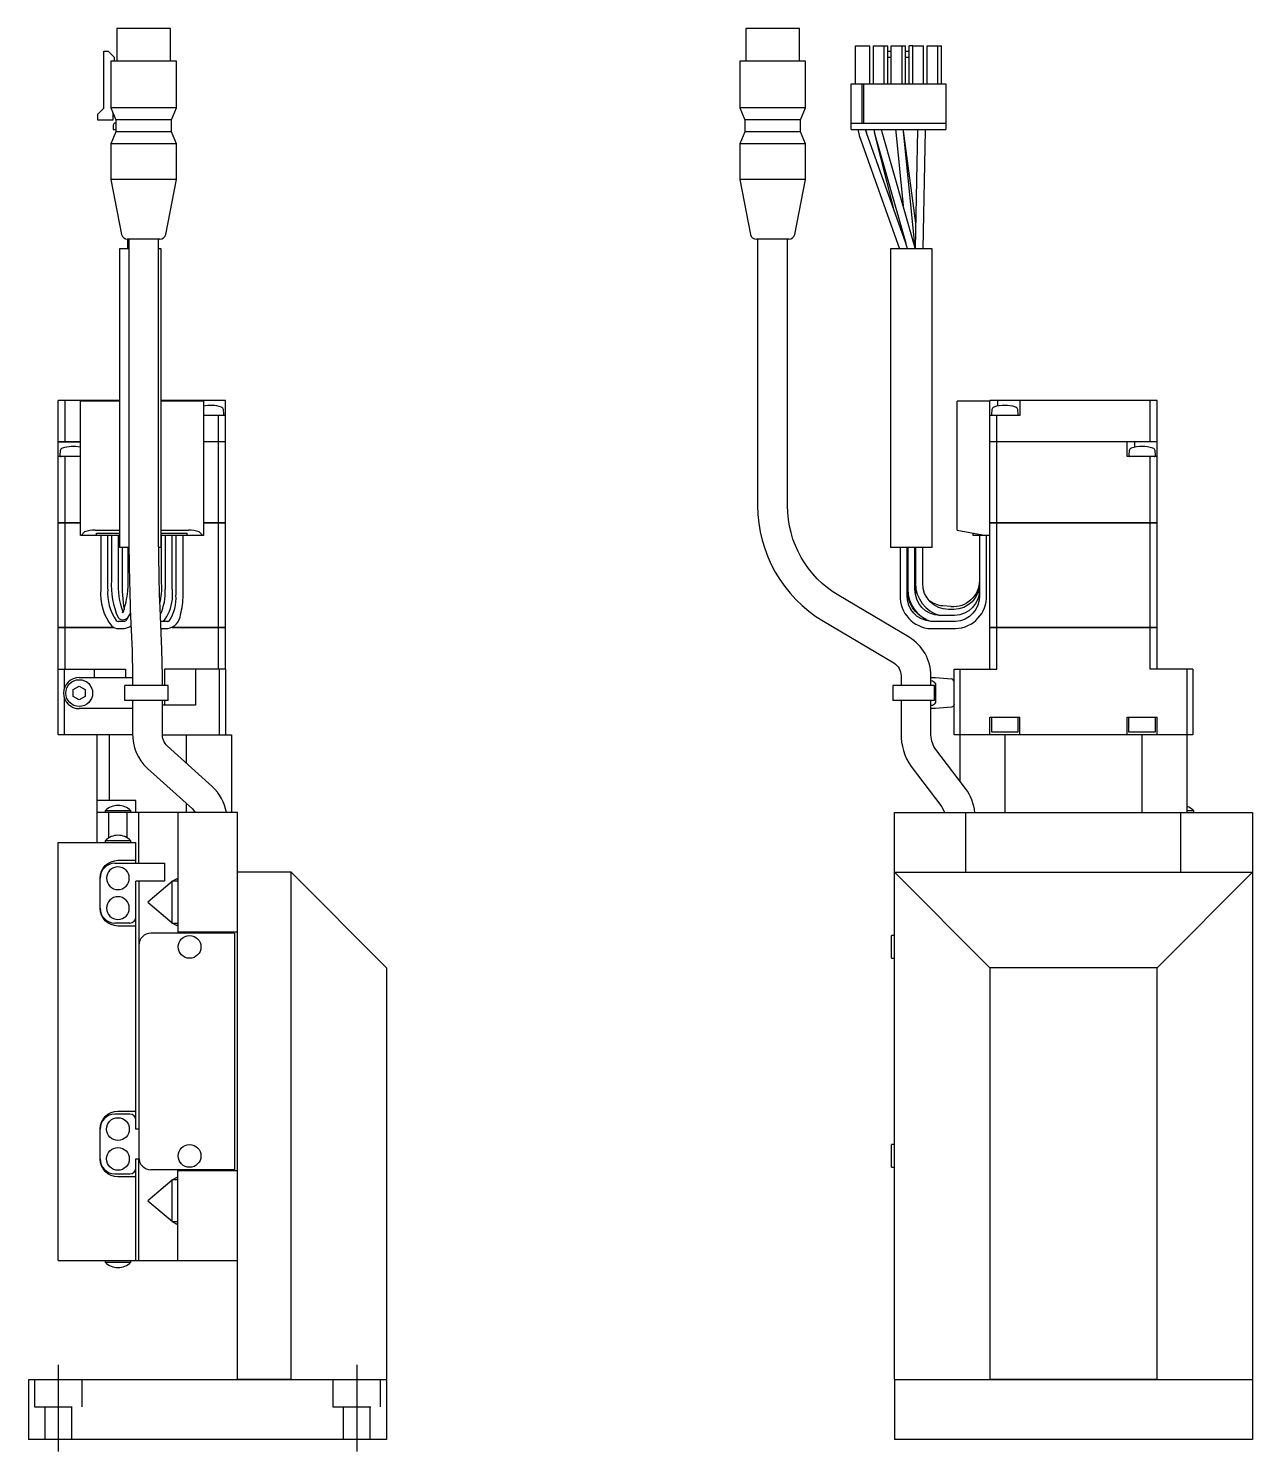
# Model space of a CAD drawing. Extents: x 0 to 467, y -8 to 412.
# Drawn here: x 262.3 to 467.3, y 90.8 to 329.1 of the extents above; entities that cross this region are included whole.
import ezdxf

# ---------------------------------------------------------------- set-up
doc = ezdxf.new("R2010")
doc.units = 0
doc.header["$LTSCALE"] = 0.5
doc.linetypes.add('CENTER', pattern=[50.8, 31.75, -6.35, 6.35, -6.35])
doc.linetypes.add('DASHED', pattern=[19.05, 12.7, -6.35])
for name, color, linetype in [('MSM_CENTER', 1, 'CENTER'), ('MSM_CONTINUOUS', 7, 'CONTINUOUS'), ('MSM_DASHED', 4, 'DASHED')]:
    doc.layers.add(name, color=color, linetype=linetype)

msp = doc.modelspace()

# ---------------------------------------------------------------- linework, layer by layer
at = {"layer": 'MSM_CENTER'}
for p, q in [((267.28, 105.26), (267.28, 90.76)), ((317.28, 105.26), (317.28, 90.76))]:
    msp.add_line(p, q, dxfattribs=at)
at = {"layer": 'MSM_CONTINUOUS'}
for p, q in [((286.08, 329.06), (277.08, 329.06)), ((277.08, 329.06), (277.08, 323.56)), ((286.08, 323.56), (286.08, 329.06)), ((391.44, 329.06), (382.44, 329.06)), ((382.44, 329.06), (382.44, 323.56)), ((391.44, 323.56), (391.44, 329.06)), ((274.92, 315.73), (274.92, 325.27)), ((274.92, 325.27), (275.62, 325.27)), ((275.62, 325.27), (276.62, 324.27)), ((276.62, 324.27), (276.62, 323.56)), ((400.82, 319.81), (400.82, 326.16)), ((400.82, 326.16), (403.22, 326.16)), ((403.22, 319.81), (403.22, 326.16)), ((403.82, 319.81), (403.82, 326.16)), ((403.82, 326.16), (405.62, 326.16)), ((405.62, 319.81), (405.62, 326.16)), ((405.62, 326.16), (406.22, 326.16)), ((406.22, 319.81), (406.22, 326.16)), ((406.22, 325.27), (406.82, 325.27)), ((406.22, 324.27), (406.82, 324.27)), ((406.82, 319.81), (406.82, 326.16)), ((406.82, 326.16), (408.62, 326.16)), ((408.62, 319.81), (408.62, 326.16)), ((408.62, 326.16), (409.22, 326.16)), ((409.22, 319.81), (409.22, 326.16)), ((409.22, 325.27), (409.82, 325.27)), ((409.22, 324.27), (409.82, 324.27)), ((409.82, 319.81), (409.82, 326.16)), ((410.42, 326.16), (409.82, 326.16)), ((410.42, 319.81), (410.42, 326.16)), ((410.42, 326.16), (412.22, 326.16)), ((412.22, 319.81), (412.22, 326.16)), ((412.82, 319.81), (412.82, 326.16)), ((412.82, 326.16), (414.62, 326.16)), ((414.62, 319.81), (414.62, 326.16)), ((414.62, 326.16), (415.22, 326.16)), ((415.22, 319.81), (415.22, 326.16)), ((287.08, 323.56), (276.08, 323.56)), ((276.08, 323.56), (276.08, 315.76)), ((287.08, 315.76), (287.08, 323.56)), ((392.44, 323.56), (381.44, 323.56)), ((381.44, 323.56), (381.44, 315.76)), ((392.44, 315.76), (392.44, 323.56)), ((400.09, 312.16), (400.09, 319.81)), ((400.09, 319.81), (415.94, 319.81)), ((401.87, 319.81), (401.87, 313.18)), ((402.17, 319.81), (402.17, 313.18)), ((415.94, 319.81), (415.94, 312.16)), ((273.9, 314.71), (274.92, 315.73)), ((273.9, 313.71), (273.9, 314.71)), ((287.08, 315.76), (276.08, 315.76)), ((276.08, 315.76), (276.93, 313.76)), ((276.43, 314.94), (276.43, 313.71)), ((286.23, 313.76), (287.08, 315.76)), ((392.44, 315.76), (381.44, 315.76)), ((381.44, 315.76), (382.29, 313.76)), ((391.59, 313.76), (392.44, 315.76)), ((276.43, 313.71), (273.9, 313.71)), ((276.47, 312.88), (276.47, 312.16)), ((276.93, 313.18), (276.77, 313.18)), ((286.23, 313.76), (276.93, 313.76)), ((276.93, 313.76), (276.93, 311.76)), ((286.23, 311.76), (286.23, 313.76)), ((391.59, 313.76), (382.29, 313.76)), ((382.29, 313.76), (382.29, 311.76)), ((391.59, 311.76), (391.59, 313.76)), ((400.09, 313.18), (415.94, 313.18)), ((276.93, 311.76), (276.08, 309.76)), ((276.47, 312.16), (276.93, 312.16)), ((286.23, 311.76), (276.93, 311.76)), ((287.08, 309.76), (286.23, 311.76)), ((382.29, 311.76), (381.44, 309.76)), ((391.59, 311.76), (382.29, 311.76)), ((392.44, 309.76), (391.59, 311.76)), ((400.09, 312.16), (415.94, 312.16)), ((401.21, 312.17), (401.47, 311.13)), ((401.47, 311.13), (408.2, 292.16)), ((402.69, 311.56), (402.53, 312.16)), ((402.7, 311.56), (402.53, 312.16)), ((409.25, 293.1), (402.69, 311.56)), ((403.88, 312.17), (404.02, 311.4)), ((403.89, 312.17), (404.06, 311.31)), ((404.02, 311.4), (407.12, 299.09)), ((404.06, 311.31), (409.25, 293.1)), ((405.31, 311.67), (405.2, 312.16)), ((410.84, 292.25), (405.31, 311.67)), ((407.55, 312.16), (407.58, 311.75)), ((407.58, 311.75), (408.82, 299.34)), ((408.87, 311.88), (408.85, 312.16)), ((408.88, 311.92), (408.86, 312.16)), ((410.83, 292.28), (408.87, 311.88)), ((410.93, 296.46), (408.88, 311.92)), ((411.24, 312.08), (410.84, 292.25)), ((411.24, 312.16), (411.24, 312.08)), ((411.24, 312.16), (411.24, 312.01)), ((412.14, 292.16), (412.54, 312.05)), ((412.54, 312.05), (412.54, 312.16)), ((287.08, 309.76), (276.08, 309.76)), ((276.08, 309.76), (276.08, 303.76)), ((287.08, 303.76), (287.08, 309.76)), ((392.44, 309.76), (381.44, 309.76)), ((381.44, 309.76), (381.44, 303.76)), ((392.44, 303.76), (392.44, 309.76)), ((287.08, 303.76), (276.08, 303.76)), ((276.08, 303.76), (277.89, 294.57)), ((285.27, 294.57), (287.08, 303.76)), ((392.44, 303.76), (381.44, 303.76)), ((381.44, 303.76), (383.25, 294.57)), ((390.64, 294.57), (392.44, 303.76)), ((284.29, 293.76), (278.87, 293.76)), ((278.87, 293.76), (278.88, 292.16)), ((279.08, 293.76), (279.08, 249.15)), ((284.08, 249.15), (284.08, 293.76)), ((389.66, 293.76), (384.23, 293.76)), ((384.44, 293.76), (384.44, 249.15)), ((389.44, 249.15), (389.44, 293.76)), ((279.08, 292.16), (277.51, 292.16)), ((277.51, 292.16), (277.51, 242.16)), ((284.51, 292.16), (284.08, 292.16)), ((284.51, 242.16), (284.51, 292.16)), ((413.69, 292.16), (406.69, 292.16)), ((406.69, 292.16), (406.69, 242.16)), ((409.55, 292.16), (409.25, 293.1)), ((413.69, 242.16), (413.69, 292.16)), ((267.28, 259.87), (267.28, 266.76)), ((277.51, 266.76), (267.28, 266.76)), ((268.44, 259.87), (268.44, 266.76)), ((270.98, 244.16), (270.98, 266.66)), ((277.51, 266.66), (270.98, 266.66)), ((295.28, 266.76), (284.51, 266.76)), ((291.58, 266.66), (284.51, 266.66)), ((291.53, 266.66), (291.53, 266.76)), ((291.58, 266.66), (291.58, 244.16)), ((295.01, 264.47), (294.95, 265.24)), ((295.28, 259.87), (295.28, 266.76)), ((417.84, 245.02), (417.84, 266.66)), ((423.34, 266.66), (417.84, 266.66)), ((423.34, 228.76), (423.34, 266.76)), ((451.34, 266.76), (423.34, 266.76)), ((423.68, 265.24), (423.61, 264.47)), ((424.59, 266.76), (424.59, 265.82)), ((428.07, 264.47), (428.01, 265.24)), ((428.34, 266.76), (428.34, 264.26)), ((450.19, 259.87), (450.19, 266.76)), ((451.34, 259.87), (451.34, 266.76)), ((295.28, 264.26), (291.58, 264.26)), ((294.13, 259.87), (294.13, 264.26)), ((428.34, 264.26), (423.34, 264.26)), ((424.5, 259.87), (424.5, 264.26)), ((267.28, 259.87), (270.98, 259.87)), ((267.28, 246.26), (267.28, 259.86)), ((267.28, 259.86), (270.98, 259.86)), ((267.29, 259.86), (267.29, 259.87)), ((268.43, 259.86), (268.43, 259.87)), ((291.58, 259.87), (295.28, 259.87)), ((295.28, 259.86), (291.58, 259.86)), ((294.12, 259.86), (294.12, 259.87)), ((294.13, 246.26), (294.13, 259.86)), ((295.27, 259.86), (295.27, 259.87)), ((295.28, 246.26), (295.28, 259.86)), ((423.34, 259.87), (451.34, 259.87)), ((451.34, 259.86), (423.34, 259.86)), ((423.35, 259.86), (423.35, 259.87)), ((424.5, 259.86), (424.5, 259.87)), ((424.5, 246.26), (424.5, 259.86)), ((446.34, 257.36), (446.34, 259.86)), ((447.59, 259.86), (447.59, 258.93)), ((450.18, 259.86), (450.18, 259.87)), ((451.33, 259.86), (451.33, 259.87)), ((451.34, 246.26), (451.34, 259.86)), ((267.62, 258.35), (267.55, 257.58)), ((446.68, 258.35), (446.61, 257.58)), ((451.07, 257.58), (451.01, 258.35)), ((270.98, 257.36), (267.28, 257.36)), ((268.44, 246.26), (268.44, 257.36)), ((451.34, 257.36), (446.34, 257.36)), ((450.19, 246.26), (450.19, 257.36)), ((267.28, 246.26), (270.98, 246.26)), ((267.28, 228.76), (267.28, 246.25)), ((270.98, 246.25), (267.28, 246.25)), ((267.29, 246.26), (267.29, 246.25)), ((268.43, 246.26), (268.43, 246.25)), ((268.44, 228.76), (268.44, 246.25)), ((291.58, 246.26), (295.28, 246.26)), ((295.28, 246.25), (291.58, 246.25)), ((294.12, 246.26), (294.12, 246.25)), ((294.13, 228.76), (294.13, 246.25)), ((295.27, 246.26), (295.27, 246.25)), ((295.28, 228.76), (295.28, 246.25)), ((423.34, 246.26), (451.34, 246.26)), ((451.34, 246.25), (423.34, 246.25)), ((423.35, 246.26), (423.35, 246.25)), ((424.5, 246.26), (424.5, 246.25)), ((424.5, 228.76), (424.5, 246.25)), ((450.18, 246.26), (450.18, 246.25)), ((450.19, 228.76), (450.19, 246.25)), ((451.33, 246.26), (451.33, 246.25)), ((451.34, 228.76), (451.34, 246.25)), ((277.51, 244.16), (270.98, 244.16)), ((271.09, 244.16), (271.69, 244.76)), ((273.46, 245.02), (277.51, 245.02)), ((273.68, 244.55), (277.51, 244.55)), ((273.68, 244.16), (273.68, 244.55)), ((274.38, 244.16), (274.38, 235.16)), ((275.58, 235.16), (275.58, 244.16)), ((276.18, 244.16), (276.18, 236.64)), ((277.38, 236.64), (277.38, 244.16)), ((284.51, 245.02), (289.1, 245.02)), ((284.51, 244.55), (288.88, 244.55)), ((291.58, 244.16), (284.51, 244.16)), ((284.58, 236.16), (284.58, 244.16)), ((285.18, 244.16), (285.18, 235.16)), ((286.38, 235.16), (286.38, 244.16)), ((286.98, 244.16), (286.98, 234.16)), ((288.18, 234.16), (288.18, 244.16)), ((288.88, 244.16), (288.88, 244.55)), ((290.87, 244.76), (291.48, 244.16)), ((417.84, 245.02), (422.74, 244.16)), ((420.54, 244.16), (420.54, 244.55)), ((423.34, 244.16), (420.54, 244.16)), ((421.59, 244.16), (421.59, 234.16)), ((422.79, 234.16), (422.79, 244.16)), ((279.11, 242.16), (277.51, 242.16)), ((277.98, 242.16), (277.98, 236.62)), ((278.93, 242.16), (278.93, 236.71)), ((284.51, 242.16), (284.12, 242.16)), ((413.69, 242.16), (406.69, 242.16)), ((408.29, 242.16), (408.29, 234.16)), ((409.49, 234.16), (409.49, 242.16)), ((409.59, 242.16), (409.59, 235.16)), ((410.79, 235.16), (410.79, 242.16)), ((410.89, 242.16), (410.89, 235.16)), ((412.09, 236.16), (412.09, 242.16)), ((278.93, 236.74), (278.93, 236.7)), ((421.59, 236.64), (421.59, 236.4)), ((409.8, 227.11), (398.02, 234.1)), ((410.95, 234.45), (410.79, 235.66)), ((410.89, 235.16), (410.95, 234.45)), ((410.95, 234.45), (410.95, 234.42)), ((410.95, 234.42), (410.95, 234.45)), ((278.11, 231.28), (277.95, 231.22)), ((279.34, 231.84), (279.65, 224.85)), ((284.65, 225.07), (284.34, 232.06)), ((416.83, 232.24), (415.44, 232.36)), ((417.28, 231.76), (416.4, 231.76)), ((278.3, 229.76), (277.33, 229.76)), ((278.32, 230.08), (278.36, 230.1)), ((278.36, 230.1), (278.56, 230.17)), ((285.63, 229.76), (284.44, 229.76)), ((395.47, 229.8), (407.25, 222.81)), ((413.5, 229.77), (413.53, 229.76)), ((417.59, 229.76), (413.5, 229.76)), ((417.43, 230.76), (414.95, 230.76)), ((267.28, 228.76), (276.56, 228.76)), ((276.58, 228.75), (267.28, 228.75)), ((267.28, 221.76), (267.28, 228.75)), ((267.29, 228.76), (267.29, 228.75)), ((268.43, 228.76), (268.43, 228.75)), ((268.44, 221.76), (268.44, 228.75)), ((277.33, 228.56), (278.29, 228.56)), ((284.49, 228.56), (285.63, 228.56)), ((295.28, 228.75), (286.33, 228.75)), ((286.35, 228.76), (295.28, 228.76)), ((294.12, 228.76), (294.12, 228.75)), ((294.13, 221.76), (294.13, 228.75)), ((295.27, 228.76), (295.27, 228.75)), ((295.28, 221.76), (295.28, 228.75)), ((413.5, 228.56), (417.59, 228.56)), ((423.34, 228.76), (451.34, 228.76)), ((423.34, 221.76), (423.34, 228.75)), ((451.34, 228.75), (423.34, 228.75)), ((423.35, 228.76), (423.35, 228.75)), ((424.5, 228.76), (424.5, 228.75)), ((424.5, 221.76), (424.5, 228.75)), ((450.18, 228.76), (450.18, 228.75)), ((450.19, 221.76), (450.19, 228.75)), ((451.33, 228.76), (451.33, 228.75)), ((451.34, 221.76), (451.34, 228.75)), ((279.65, 224.85), (279.71, 220.66)), ((284.71, 220.66), (284.65, 225.07)), ((267.28, 210.76), (267.28, 221.76)), ((267.28, 221.76), (278.52, 221.76)), ((268.28, 221.76), (268.28, 218.47)), ((273.28, 221.76), (273.28, 220.36)), ((278.52, 221.76), (278.52, 220.36)), ((285.05, 221.76), (285.05, 219.01)), ((295.28, 221.76), (285.05, 221.76)), ((290.28, 221.76), (290.28, 215.76)), ((294.28, 210.76), (294.28, 221.76)), ((295.28, 221.76), (295.28, 210.76)), ((417.34, 210.76), (417.34, 221.76)), ((417.34, 221.76), (424.5, 221.76)), ((418.34, 203), (418.34, 221.76)), ((457.34, 221.76), (450.19, 221.76)), ((456.34, 221.76), (456.34, 197.76)), ((457.34, 221.76), (457.34, 210.76)), ((270.78, 220.36), (279.71, 220.36)), ((279.71, 220.66), (279.71, 219.01)), ((284.71, 219.01), (284.71, 220.66)), ((408.47, 220.66), (408.47, 219.01)), ((413.47, 219.01), (413.47, 220.66)), ((413.47, 220.36), (414.24, 220.36)), ((414.24, 220.36), (416.89, 220.13)), ((414.24, 219.36), (414.24, 216.16)), ((268.28, 217.05), (268.28, 210.76)), ((269.78, 218.34), (270.78, 218.91)), ((269.78, 217.18), (269.78, 218.34)), ((270.78, 216.61), (269.78, 217.18)), ((270.78, 218.91), (271.78, 218.34)), ((271.78, 217.18), (270.78, 216.61)), ((271.78, 218.34), (271.78, 217.18)), ((278.44, 216.51), (278.44, 219.01)), ((278.69, 219.01), (278.44, 219.01)), ((285.68, 219.01), (278.69, 219.01)), ((285.68, 216.51), (285.68, 219.01)), ((414.07, 219.01), (407.07, 219.01)), ((407.07, 219.01), (407.07, 216.51)), ((414.07, 216.51), (414.07, 219.01)), ((279.71, 215.16), (270.78, 215.16)), ((278.69, 216.51), (278.44, 216.51)), ((285.68, 216.51), (278.69, 216.51)), ((279.71, 216.51), (279.71, 211.03)), ((284.71, 211.03), (284.71, 216.51)), ((290.28, 215.76), (284.71, 215.76)), ((285.05, 216.51), (285.05, 215.76)), ((414.07, 216.51), (407.07, 216.51)), ((408.47, 216.51), (408.47, 211.03)), ((413.47, 211.03), (413.47, 216.51)), ((414.24, 215.16), (413.47, 215.16)), ((416.89, 215.39), (414.24, 215.16)), ((423.34, 213.76), (428.34, 213.76)), ((423.34, 210.76), (423.34, 213.76)), ((423.59, 213.76), (423.59, 211.26)), ((428.09, 211.26), (428.09, 213.76)), ((428.34, 210.76), (428.34, 213.76)), ((446.34, 213.76), (451.34, 213.76)), ((446.34, 210.76), (446.34, 213.76)), ((446.59, 213.76), (446.59, 211.26)), ((451.09, 211.26), (451.09, 213.76)), ((451.34, 210.76), (451.34, 213.76)), ((279.71, 210.76), (267.28, 210.76)), ((273.78, 192.76), (273.78, 210.76)), ((275.78, 210.76), (275.78, 199.76)), ((284.72, 210.76), (296.28, 210.76)), ((288.78, 205.98), (288.78, 210.76)), ((296.28, 210.76), (296.28, 197.76)), ((457.34, 210.76), (417.34, 210.76)), ((423.59, 211.26), (428.09, 211.26)), ((425.84, 210.76), (425.84, 197.76)), ((446.59, 211.26), (451.09, 211.26)), ((448.84, 197.76), (448.84, 210.76)), ((293.08, 202.12), (285.55, 208.87)), ((419.28, 201.78), (414.11, 208.53)), ((282.21, 205.15), (289.74, 198.4)), ((410.14, 205.49), (415.31, 198.74)), ((280.28, 199.76), (273.78, 199.76)), ((279.43, 198.05), (275.13, 198.05)), ((275.13, 198.05), (275.13, 197.76)), ((279.43, 197.76), (279.43, 198.05)), ((280.28, 197.76), (280.28, 199.76)), ((288.78, 197.76), (288.78, 199.26)), ((289.74, 198.4), (290.22, 197.76)), ((415.31, 198.74), (415.75, 197.76)), ((457.49, 198.05), (456.34, 198.05)), ((457.49, 197.76), (457.49, 198.05)), ((297.28, 197.76), (273.78, 197.76)), ((275.74, 193.54), (275.74, 197.76)), ((278.82, 193.54), (278.82, 197.76)), ((280.78, 189.26), (280.78, 197.76)), ((287.28, 197.76), (287.28, 177.56)), ((297.28, 102.76), (297.28, 197.76)), ((407.34, 102.86), (407.34, 197.76)), ((407.34, 197.76), (467.34, 197.76)), ((419.34, 187.76), (419.34, 197.76)), ((455.34, 187.76), (455.34, 197.76)), ((467.34, 197.76), (467.34, 102.86)), ((279.43, 193.05), (275.13, 193.05)), ((275.13, 193.05), (275.13, 192.76)), ((279.43, 192.76), (279.43, 193.05)), ((267.28, 122.76), (267.28, 192.76)), ((267.28, 192.76), (280.28, 192.76)), ((280.28, 189.26), (280.28, 192.76)), ((276.78, 189.26), (285.08, 189.26)), ((277.28, 189.76), (280.28, 189.76)), ((285.08, 189.26), (285.08, 186.26)), ((274.28, 181.76), (274.28, 186.76)), ((280.28, 144.76), (280.28, 186.26)), ((285.08, 186.26), (280.28, 186.26)), ((280.78, 186.26), (280.78, 139.96)), ((286.33, 186.2), (282.28, 182.76)), ((286.28, 186.26), (286.28, 179.26)), ((287.28, 186.26), (286.28, 186.26)), ((287.16, 186.66), (286.41, 186.26)), ((287.28, 186.5), (287.16, 186.66)), ((306.28, 187.76), (297.28, 187.76)), ((306.28, 102.86), (306.28, 187.76)), ((322.28, 171.76), (306.28, 187.76)), ((407.34, 187.76), (467.34, 187.76)), ((423.34, 171.76), (407.34, 187.76)), ((467.34, 187.76), (451.34, 171.76)), ((282.28, 182.76), (286.33, 179.32)), ((279.28, 179.26), (276.78, 179.26)), ((280.28, 178.76), (277.28, 178.76)), ((286.28, 179.26), (287.28, 179.26)), ((286.41, 179.26), (287.16, 178.86)), ((287.16, 178.86), (287.28, 179.02)), ((296.78, 177.56), (282.78, 177.56)), ((287.28, 177.76), (297.28, 177.76)), ((295.78, 177.76), (295.78, 177.56)), ((296.78, 177.56), (296.78, 137.96)), ((406.84, 173.36), (406.84, 177.16)), ((407.34, 177.16), (406.84, 177.16)), ((322.28, 171.76), (322.28, 102.86)), ((406.84, 173.36), (407.34, 173.36)), ((451.34, 171.76), (423.34, 171.76)), ((423.34, 171.76), (423.34, 102.86)), ((451.34, 102.86), (451.34, 171.76)), ((277.28, 147.76), (280.28, 147.76)), ((279.28, 147.26), (276.78, 147.26)), ((274.28, 139.76), (274.28, 144.76)), ((280.78, 144.76), (280.28, 144.76)), ((406.84, 138.36), (406.84, 142.16)), ((407.34, 142.16), (406.84, 142.16)), ((280.28, 122.76), (280.28, 139.76)), ((280.28, 139.76), (280.79, 139.76)), ((280.78, 122.76), (280.78, 139.76)), ((406.84, 138.36), (407.34, 138.36)), ((276.78, 137.26), (279.28, 137.26)), ((280.28, 136.76), (277.28, 136.76)), ((286.36, 136.22), (282.28, 132.76)), ((296.78, 137.96), (282.78, 137.96)), ((286.28, 136.26), (286.28, 129.26)), ((287.28, 136.26), (286.28, 136.26)), ((287.16, 136.66), (286.41, 136.26)), ((287.28, 136.5), (287.16, 136.66)), ((287.28, 122.76), (287.28, 137.96)), ((297.28, 137.76), (287.28, 137.76)), ((295.78, 137.96), (295.78, 137.76)), ((282.28, 132.76), (286.34, 129.31)), ((286.28, 129.26), (287.28, 129.26)), ((286.41, 129.26), (287.16, 128.86)), ((287.16, 128.86), (287.28, 129.02)), ((267.28, 122.76), (297.28, 122.76)), ((275.13, 122.76), (275.13, 122.47)), ((275.13, 122.47), (279.43, 122.47)), ((279.43, 122.47), (279.43, 122.76)), ((262.28, 102.76), (262.28, 92.76)), ((322.28, 102.76), (262.28, 102.76)), ((297.28, 102.86), (306.28, 102.86)), ((306.28, 102.86), (306.38, 102.76)), ((322.18, 102.76), (322.28, 102.86)), ((322.28, 102.76), (322.28, 92.76)), ((407.34, 102.86), (407.44, 102.76)), ((407.34, 102.76), (407.34, 92.76)), ((467.34, 102.76), (407.34, 102.76)), ((423.24, 102.76), (423.34, 102.86)), ((423.34, 102.86), (451.34, 102.86)), ((451.34, 102.86), (451.44, 102.76)), ((467.24, 102.76), (467.34, 102.86)), ((467.34, 102.76), (467.34, 92.76)), ((322.28, 92.76), (262.28, 92.76)), ((467.34, 92.76), (407.34, 92.76))]:
    msp.add_line(p, q, dxfattribs=at)
for centre, radius in [((270.78, 217.76), 2.25), ((289.28, 175.26), 1.9), ((277.28, 144.76), 1.9), ((277.28, 139.76), 1.9), ((289.28, 140.26), 1.9)]:
    msp.add_circle(centre, radius, dxfattribs=at)
at = {"layer": 'MSM_CONTINUOUS', "extrusion": (0, 0, -1)}
for centre in [(-277.28, 186.76), (-277.28, 181.76)]:
    msp.add_circle(centre, 1.9, dxfattribs=at)
at = {"layer": 'MSM_CONTINUOUS'}
for centre, radius, start, end in [((276.77, 312.88), 0.3, 90, 180), ((278.87, 294.76), 1, 191.1187, 270), ((284.29, 294.76), 1, 270, 348.8813), ((384.23, 294.76), 1, 191.1187, 270), ((389.66, 294.76), 1, 270, 348.8813), ((292.78, 259.95), 6, 72.3708, 101.537), ((294.45, 265.19), 0.5, 5, 72.3708), ((424.18, 265.19), 0.5, 107.6292, 175), ((425.84, 259.95), 6, 72.3708, 107.6291), ((427.51, 265.19), 0.5, 5, 72.3708), ((294.81, 264.45), 0.2, 288.1949, 5), ((423.81, 264.45), 0.2, 175, 251.8051), ((427.88, 264.45), 0.2, 288.1949, 5), ((267.75, 257.56), 0.2, 175, 270), ((268.12, 258.3), 0.5, 107.6292, 175), ((269.78, 253.06), 6, 78.463, 107.6292), ((446.81, 257.56), 0.2, 175, 270), ((447.18, 258.3), 0.5, 107.6292, 175), ((448.84, 253.06), 6, 72.3708, 107.6291), ((450.51, 258.3), 0.5, 5, 72.3708), ((450.88, 257.56), 0.2, 270, 5), ((746.59, 247.51), 467.51, 179.7991, 181.9215), ((406.94, 249.15), 22.5, 179.9968, 239.3272), ((273.22, 240.52), 4.51, 86.9565, 109.8759), ((289.32, 240.39), 4.64, 70.4546, 92.713), ((288.88, 235.72), 12.73, 175.8454, 204.6186), ((304.84, 235.88), 26.87, 178.4238, 188.8516), ((265.18, 235.98), 13.77, 2.9984, 2.9996), ((273.65, 235.32), 10.96, 346.5565, 4.385), ((416.48, 236.13), 5.59, 179.7079, 254.0346), ((283.09, 234.4), 8.74, 175.0197, 218.3235), ((283.27, 234.41), 7.72, 174.4381, 215.6687), ((265.18, 235.98), 13.77, 342.1759, 357.1972), ((276.48, 234.63), 8.72, 335.0761, 3.4586), ((280.14, 233.65), 6.86, 326.8577, 4.2662), ((277.98, 234.29), 8.45, 354.0847, 5.9153), ((276.79, 234.05), 11.39, 344.0263, 0.5737), ((413.7, 233.96), 5.41, 177.9067, 267.8727), ((415.16, 235.09), 5.57, 179.2277, 252.6191), ((417.38, 233.97), 5.41, 272.1863, 2.0343), ((277.45, 231.81), 0.846, 321.4689, 356.9127), ((271.4, 234.58), 8.65, 328.5524, 337.0999), ((279.18, 234.22), 7.25, 321.9863, 353.6299), ((277.36, 230.28), 1.72, 229.0024, 268.8954), ((277.4, 230.38), 0.622, 228.9031, 263.0608), ((278.07, 231.03), 0.978, 218.7039, 284.8652), ((277.84, 231.27), 2.75, 279.2724, 306.1549), ((278.09, 230.62), 0.889, 283.8661, 321.118), ((278.11, 231.29), 1.21, 291.8456, 319.7784), ((285.15, 231.12), 2.6, 280.5511, 355.471), ((285.52, 230.27), 0.517, 281.8582, 314.7596), ((405.97, 220.66), 7.5, 359.9978, 59.3281), ((270.78, 217.76), 2.6, 90, 270), ((413.39, 218.73), 1.07, 36.5338, 85.2986), ((416.84, 219.63), 0.5, 360, 85), ((413.39, 216.79), 1.07, 274.7014, 323.4662), ((287.61, 210.92), 7.9, 179.1704, 226.9119), ((417.76, 210.8), 9.29, 178.5737, 214.8576), ((287.88, 196.48), 7.67, 9.6237, 47.3301), ((412.31, 196.76), 8.59, 6.6876, 35.7521), ((277.28, 195.96), 3, 44.22, 135.78), ((455.34, 195.96), 3, 44.22, 70.5288), ((277.28, 190.96), 3, 44.22, 135.78), ((276.78, 186.76), 2.5, 90, 180), ((276.78, 181.76), 2.5, 180, 270), ((279.28, 180.26), 1, 270, 360), ((282.78, 175.56), 2, 90, 180), ((276.78, 144.76), 2.5, 90, 180), ((279.28, 146.26), 1, 0, 90), ((276.78, 139.76), 2.5, 180, 270), ((279.28, 138.26), 1, 270, 0), ((282.78, 139.96), 2, 180, 270), ((277.28, 124.56), 3, 224.22, 315.78)]:
    msp.add_arc(centre, radius, start, end, dxfattribs=at)
at = {"layer": 'MSM_CONTINUOUS', "extrusion": (0, 0, -1)}
for centre, radius, start, end in [((-739.84, 247.41), 455.77, 358.0704, 0.2196), ((-406.94, 249.15), 17.5, 300.6743, 0.0039), ((-291.14, 235.87), 13.78, 340.6907, 3.2092), ((-253.66, 235.96), 25.29, 178.3223, 181.4809), ((-416.45, 236.12), 4.36, 270.6063, 0.5686), ((-417.2, 236.61), 4.39, 179.8692, 274.9179), ((-417.24, 236.12), 4.36, 179.4143, 269.4108), ((-413.71, 233.98), 4.22, 272.931, 2.4936), ((-414.94, 235.05), 5.45, 293.9954, 358.8909), ((-415.08, 235.05), 4.29, 271.6879, 1.5108), ((-417.31, 235.04), 4.29, 178.4433, 268.358), ((-417.38, 233.97), 4.22, 177.4296, 267.1458), ((-415.83, 236.71), 4.37, 275.0458, 307.0419), ((-405.97, 220.66), 2.5, 120.678, 180.0073), ((-416.84, 215.89), 0.5, 180, 265), ((-287.69, 210.95), 2.98, 315.8822, 1.5929), ((-418.11, 210.87), 4.64, 329.639, 1.9447), ((-277.28, 186.76), 3, 0, 90), ((-277.28, 181.76), 3, 270, 0), ((-277.28, 144.76), 3, 0, 90), ((-277.28, 139.76), 3, 270, 0)]:
    msp.add_arc(centre, radius, start, end, dxfattribs=at)
at = {"layer": 'MSM_DASHED'}
for p, q in [((263.28, 102.76), (263.28, 98.26)), ((271.28, 98.26), (271.28, 102.76)), ((313.28, 102.76), (313.28, 98.26)), ((321.28, 98.26), (321.28, 102.76)), ((263.28, 98.26), (271.28, 98.26)), ((265.03, 98.26), (265.03, 92.76)), ((269.53, 92.76), (269.53, 98.26)), ((313.28, 98.26), (321.28, 98.26)), ((315.03, 98.26), (315.03, 92.76)), ((319.53, 92.76), (319.53, 98.26))]:
    msp.add_line(p, q, dxfattribs=at)

doc.saveas('drawing.dxf')
